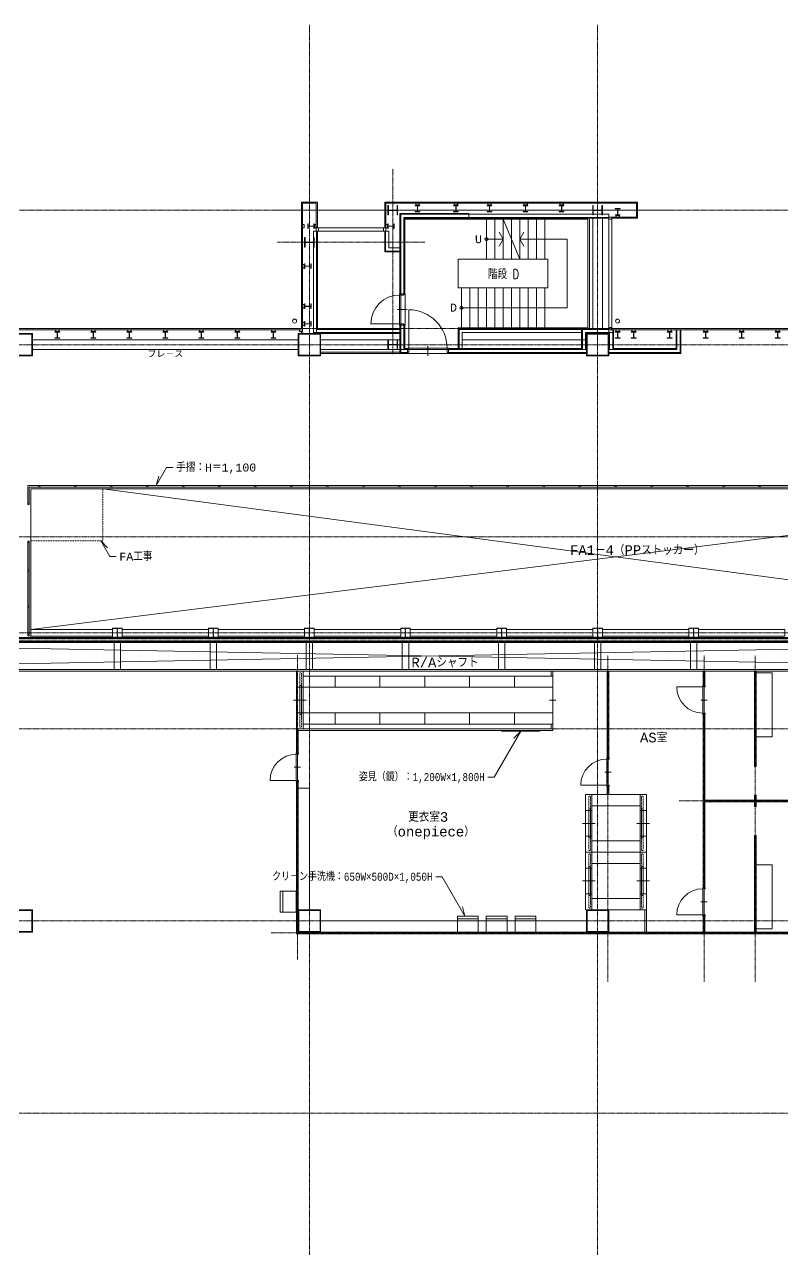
# Model space of a CAD drawing. Extents: x 73996 to 686888, y -9729 to 263202.
# Drawn here: x 454026 to 477701, y 224942 to 263202 of the extents above; entities that cross this region are included whole.
import ezdxf
from ezdxf.enums import TextEntityAlignment as Align

# ---------------------------------------------------------------- set-up
doc = ezdxf.new("R2010")
doc.units = 0
doc.header["$LTSCALE"] = 20
for name, pattern in [('Data Center Layout_L20$0$CENTER', [2, 1.25, -0.25, 0.25, -0.25]), ('Data Center Layout_L20$0$DOTK1', [0.1, 0.05, -0.05]), ('Data Center Layout_L20$0$DOTK2', [0.166, 0.083, -0.083])]:
    doc.linetypes.add(name, pattern=pattern)
for name, color, linetype, lineweight in [('Data Center Layout_L20$0$ARC', 252, 'Continuous', 0), ('Data Center Layout_L20$0$H-SIN', 252, 'Data Center Layout_L20$0$CENTER', 9), ('Data Center Layout_L20$0$K-SIN', 252, 'Data Center Layout_L20$0$CENTER', 9), ('Data Center Layout_L20$0$SUGATA3', 252, 'Continuous', 0)]:
    doc.layers.add(name, color=color, linetype=linetype, lineweight=lineweight)
doc.styles.add('Data Center Layout_L20$0$ATS', font='monotxt', dxfattribs={"bigfont": 'BIGFONT'})
doc.styles.add('Data Center Layout_L20$0$ROMS', font='ROMANS.shx', dxfattribs={"bigfont": 'bigfont.shx'})

# ---------------------------------------------------------------- blocks, each defined once
blk = doc.blocks.new('Data Center Layout_L20$0$A$C80dc7663')
at = {"layer": 'Data Center Layout_L20$0$ARC'}
for p, q in [((504690.24, 224495.59), (504690.24, 220545.59)), ((505190.24, 224495.59), (504690.24, 224495.59)), ((505155.24, 224460.59), (504725.24, 224460.59)), ((504725.24, 224460.59), (504725.24, 220510.59)), ((505155.24, 224460.59), (505155.24, 223715.59)), ((505190.24, 224495.59), (505190.24, 223715.59)), ((507290.24, 223715.59), (507290.24, 224495.59)), ((515190.24, 224495.59), (507290.24, 224495.59)), ((507325.24, 223715.59), (507325.24, 224460.59)), ((515155.24, 224460.59), (507325.24, 224460.59)), ((515155.24, 224030.59), (515155.24, 224460.59)), ((515190.24, 223995.59), (515190.24, 224495.59)), ((509915.24, 224145.59), (507765.24, 224145.59)), ((507765.24, 224145.59), (507765.24, 221635.59)), ((509915.24, 224120.59), (507790.24, 224120.59)), ((507790.24, 224120.59), (507790.24, 221635.59)), ((507890.24, 224020.59), (507890.24, 221635.59)), ((514290.24, 224020.59), (507890.24, 224020.59)), ((507915.24, 223995.59), (507915.24, 221635.59)), ((514290.24, 223995.59), (507915.24, 223995.59)), ((509915.24, 224145.59), (509915.24, 223995.59)), ((513690.24, 223965.59), (513690.24, 220575.59)), ((514290.24, 220580.59), (514290.24, 223960.59)), ((514390.24, 223995.59), (514390.24, 224030.59)), ((514390.24, 220580.59), (514390.24, 223960.59)), ((514410.24, 223995.59), (514410.24, 224030.59)), ((515155.24, 224030.59), (514410.24, 224030.59)), ((515190.24, 223995.59), (514410.24, 223995.59)), ((505190.24, 223715.59), (505155.24, 223715.59)), ((505190.24, 223695.59), (505155.24, 223695.59)), ((505165.24, 223595.59), (505165.24, 220420.59)), ((505190.24, 223595.59), (505190.24, 220545.59)), ((507255.24, 223695.59), (505225.24, 223695.59)), ((507255.24, 223595.59), (505225.24, 223595.59)), ((507290.24, 223715.59), (507325.24, 223715.59)), ((507290.24, 223695.59), (507325.24, 223695.59)), ((507290.24, 223595.59), (507290.24, 222945.59)), ((507315.24, 223595.59), (507315.24, 222970.59)), ((507290.24, 222945.59), (507765.24, 222945.59)), ((507315.24, 222970.59), (507765.24, 222970.59)), ((507925.24, 221610.59), (507925.24, 220680.59)), ((460390.24, 220545.59), (504690.24, 220545.59)), ((460390.24, 220510.59), (504725.24, 220510.59)), ((507765.24, 220395.59), (505040.24, 220395.59)), ((507765.24, 220420.59), (505115.24, 220420.59)), ((507765.24, 220520.59), (505165.24, 220520.59)), ((507765.24, 220545.59), (505190.24, 220545.59)), ((507765.24, 219774.59), (507765.24, 220655.59)), ((507790.24, 219799.59), (507790.24, 220655.59)), ((507890.24, 219899.59), (507890.24, 220655.59)), ((507915.24, 219924.59), (507915.24, 220655.59)), ((509590.24, 219924.59), (509590.24, 220545.59)), ((514290.24, 220545.59), (509590.24, 220545.59)), ((509615.24, 219924.59), (509615.24, 220520.59)), ((513440.24, 220520.59), (509615.24, 220520.59)), ((513440.24, 219924.59), (513440.24, 220545.59)), ((514290.24, 220520.59), (513465.24, 220520.59)), ((513465.24, 219899.59), (513465.24, 220520.59)), ((513565.24, 219899.59), (513565.24, 220420.59)), ((513565.24, 220420.59), (514315.24, 220420.59)), ((514290.24, 220395.59), (513590.24, 220395.59)), ((513590.24, 219799.59), (513590.24, 220395.59)), ((514290.24, 219774.59), (514290.24, 220395.59)), ((514315.24, 219899.59), (514315.24, 220420.59)), ((514390.24, 220545.59), (514390.24, 220510.59)), ((514410.24, 220545.59), (541940.24, 220545.59)), ((514410.24, 220545.59), (514410.24, 220510.59)), ((514410.24, 220510.59), (541940.24, 220510.59)), ((514415.24, 219899.59), (514415.24, 220510.59)), ((514440.24, 219924.59), (514440.24, 220510.59)), ((516390.24, 219924.59), (516390.24, 220510.59)), ((516415.24, 219899.59), (516415.24, 220510.59)), ((516515.24, 219799.59), (516515.24, 220510.59)), ((516540.24, 219774.59), (516540.24, 220510.59)), ((505290.24, 220195.59), (507765.24, 220195.59)), ((513590.24, 220195.59), (509715.24, 220195.59)), ((505290.24, 219895.59), (507765.24, 219895.59)), ((507765.24, 219816.59), (505290.24, 219816.59)), ((507765.24, 219774.59), (505290.24, 219774.59)), ((507765.24, 219774.59), (507990.24, 219774.59)), ((507790.24, 219799.59), (508000.24, 219799.59)), ((507890.24, 219899.59), (508000.24, 219899.59)), ((507915.24, 219924.59), (508000.24, 219924.59)), ((509255.24, 219764.59), (508025.24, 219764.59)), ((509280.24, 219924.59), (513440.24, 219924.59)), ((509280.24, 219899.59), (513590.24, 219899.59)), ((509280.24, 219799.59), (513590.24, 219799.59)), ((509290.24, 219774.59), (513590.24, 219774.59)), ((516415.24, 219899.59), (514290.24, 219899.59)), ((516515.24, 219799.59), (514290.24, 219799.59)), ((516540.24, 219774.59), (514290.24, 219774.59)), ((516390.24, 219924.59), (514440.24, 219924.59)), ((496240.24, 211145.59), (531640.24, 215545.59)), ((531640.24, 211145.59), (498490.24, 215545.59)), ((496140.24, 210970.59), (496140.24, 213890.59)), ((496190.24, 210970.59), (496190.24, 213890.59)), ((486415.24, 210870.59), (531415.24, 210870.59)), ((486440.24, 210895.59), (531440.24, 210895.59)), ((486290.24, 210745.59), (531290.24, 210745.59)), ((486315.24, 210770.59), (531315.24, 210770.59)), ((486340.24, 210745.59), (531290.24, 209895.59)), ((486340.24, 209895.59), (531290.24, 210745.59)), ((531290.24, 209845.59), (486290.24, 209845.59)), ((531290.24, 209895.59), (486340.24, 209895.59)), ((512490.24, 209845.59), (512490.24, 209695.59)), ((512540.24, 209845.59), (512540.24, 209695.59)), ((514240.24, 207145.59), (514240.24, 209845.59)), ((514290.24, 207145.59), (514290.24, 209845.59)), ((517240.24, 209395.59), (517240.24, 209845.59)), ((517290.24, 209395.59), (517290.24, 209845.59)), ((518840.24, 206870.59), (518840.24, 209845.59)), ((518890.24, 206870.59), (518890.24, 209845.59)), ((516412.24, 209354.59), (517230.24, 209354.59)), ((517165.24, 208945.59), (517365.24, 208945.59)), ((512490.24, 208045.59), (512490.24, 208195.59)), ((512540.24, 207995.59), (512540.24, 208195.59)), ((517240.24, 203095.59), (517240.24, 208495.59)), ((517290.24, 203095.59), (517290.24, 208495.59)), ((504540.24, 208045.59), (504540.24, 207295.59)), ((504590.24, 208045.59), (512490.24, 208045.59)), ((504590.24, 208045.59), (504590.24, 207295.59)), ((504590.24, 207995.59), (512540.24, 207995.59)), ((504465.24, 206845.59), (504665.24, 206845.59)), ((514165.24, 206695.59), (514365.24, 206695.59)), ((518840.24, 206870.59), (518890.24, 206870.59)), ((503712.24, 206436.59), (504530.24, 206436.59)), ((504540.24, 201645.59), (504540.24, 206395.59)), ((504590.24, 201695.59), (504590.24, 206395.59)), ((513412.24, 206286.59), (514230.24, 206286.59)), ((514240.24, 205995.59), (514240.24, 206245.59)), ((514290.24, 205995.59), (514290.24, 206245.59)), ((504590.24, 206195.59), (504940.24, 206195.59)), ((504940.24, 202395.59), (504940.24, 206195.59)), ((518840.24, 205970.59), (518890.24, 205970.59)), ((518840.24, 205820.59), (518840.24, 205970.59)), ((518890.24, 205820.59), (518890.24, 205970.59)), ((517290.24, 205820.59), (529290.24, 205820.59)), ((517290.24, 205770.59), (529290.24, 205770.59)), ((518840.24, 205620.59), (518840.24, 205770.59)), ((518840.24, 205620.59), (518890.24, 205620.59)), ((518890.24, 205620.59), (518890.24, 205770.59)), ((518840.24, 204720.59), (518890.24, 204720.59)), ((518840.24, 201695.59), (518840.24, 204720.59)), ((518890.24, 201695.59), (518890.24, 204720.59)), ((504106.12, 202975.02), (504106.12, 202325.02)), ((515415.24, 201695.59), (515415.24, 202395.59)), ((515465.24, 201695.59), (515465.24, 202395.59)), ((517165.24, 202645.59), (517365.24, 202645.59)), ((505290.24, 202045.59), (513590.24, 202045.59)), ((510215.24, 202115.59), (509565.24, 202115.59)), ((511115.24, 202115.59), (510465.24, 202115.59)), ((512015.24, 202115.59), (511365.24, 202115.59)), ((516412.24, 202236.59), (517230.24, 202236.59)), ((517240.24, 201695.59), (517240.24, 202195.59)), ((517290.24, 201695.59), (517290.24, 202195.59)), ((504540.24, 201645.59), (531290.24, 201645.59)), ((504590.24, 201695.59), (531290.24, 201695.59))]:
    blk.add_line(p, q, dxfattribs=at)
at = {"layer": 'Data Center Layout_L20$0$ARC', "linetype": 'Continuous'}
for p, q in [((507690.24, 221145.59), (507990.24, 221145.59)), ((508040.24, 221134.59), (508040.24, 219934.59)), ((506855.24, 220695.59), (507755.24, 220695.59)), ((508640.24, 219999.59), (508640.24, 219699.59)), ((504740.24, 208045.59), (504740.24, 209845.59)), ((505740.24, 209345.59), (505740.24, 209695.59)), ((507140.24, 209345.59), (507140.24, 209695.59)), ((508540.24, 209345.59), (508540.24, 209695.59)), ((509940.24, 209345.59), (509940.24, 209695.59)), ((511340.24, 209345.59), (511340.24, 209695.59)), ((504540.24, 209345.59), (504740.24, 209345.59)), ((504740.24, 209345.59), (512540.24, 209345.59)), ((504440.24, 208945.59), (504840.24, 208945.59)), ((512640.24, 208945.59), (512440.24, 208945.59)), ((504540.24, 208545.59), (504740.24, 208545.59)), ((504740.24, 208545.59), (512540.24, 208545.59)), ((505740.24, 208195.59), (505740.24, 208545.59)), ((507140.24, 208195.59), (507140.24, 208545.59)), ((508540.24, 208195.59), (508540.24, 208545.59)), ((509940.24, 208195.59), (509940.24, 208545.59)), ((511340.24, 208195.59), (511340.24, 208545.59)), ((513765.24, 204195.59), (513765.24, 205995.59)), ((515265.24, 204195.59), (515265.24, 205995.59)), ((513565.24, 205495.59), (513765.24, 205495.59)), ((513765.24, 205645.59), (515265.24, 205645.59)), ((515465.24, 205495.59), (515265.24, 205495.59)), ((513465.24, 205095.59), (513865.24, 205095.59)), ((515565.24, 205095.59), (515165.24, 205095.59)), ((513565.24, 204695.59), (513765.24, 204695.59)), ((515465.24, 204695.59), (515265.24, 204695.59)), ((513765.24, 204545.59), (515265.24, 204545.59)), ((513765.24, 202395.59), (513765.24, 204195.59)), ((515265.24, 202395.59), (515265.24, 204195.59)), ((513565.24, 203695.59), (513765.24, 203695.59)), ((513765.24, 203845.59), (515265.24, 203845.59)), ((515465.24, 203695.59), (515265.24, 203695.59)), ((513465.24, 203295.59), (513865.24, 203295.59)), ((515565.24, 203295.59), (515165.24, 203295.59)), ((513565.24, 202895.59), (513765.24, 202895.59)), ((515465.24, 202895.59), (515265.24, 202895.59)), ((513765.24, 202745.59), (515265.24, 202745.59))]:
    blk.add_line(p, q, dxfattribs=at)
at = {"layer": 'Data Center Layout_L20$0$ARC'}
for points in [[(507690.24, 224395.59), (507690.24, 224095.59), (507675.24, 224095.59), (507675.24, 224240.59), (507405.24, 224240.59), (507405.24, 224095.59), (507390.24, 224095.59), (507390.24, 224395.59), (507405.24, 224395.59), (507405.24, 224250.59), (507675.24, 224250.59), (507675.24, 224395.59)], [(508240.24, 224395.59), (508390.24, 224395.59), (508390.24, 224386.59), (508318.24, 224386.59), (508318.24, 224204.59), (508390.24, 224204.59), (508390.24, 224195.59), (508240.24, 224195.59), (508240.24, 224204.59), (508312.24, 224204.59), (508312.24, 224386.59), (508240.24, 224386.59)], [(508259.24, 224445.59), (508259.24, 224395.59), (508309.24, 224395.59), (508309.24, 224401.59), (508265.24, 224401.59), (508265.24, 224445.59)], [(508265.24, 224410.59), (508365.24, 224410.59), (508365.24, 224460.59), (508265.24, 224460.59)], [(508371.24, 224445.59), (508371.24, 224395.59), (508321.24, 224395.59), (508321.24, 224401.59), (508365.24, 224401.59), (508365.24, 224445.59)], [(509440.24, 224395.59), (509590.24, 224395.59), (509590.24, 224386.59), (509518.24, 224386.59), (509518.24, 224204.59), (509590.24, 224204.59), (509590.24, 224195.59), (509440.24, 224195.59), (509440.24, 224204.59), (509512.24, 224204.59), (509512.24, 224386.59), (509440.24, 224386.59)], [(509459.24, 224445.59), (509459.24, 224395.59), (509509.24, 224395.59), (509509.24, 224401.59), (509465.24, 224401.59), (509465.24, 224445.59)], [(509465.24, 224410.59), (509565.24, 224410.59), (509565.24, 224460.59), (509465.24, 224460.59)], [(509571.24, 224445.59), (509571.24, 224395.59), (509521.24, 224395.59), (509521.24, 224401.59), (509565.24, 224401.59), (509565.24, 224445.59)], [(510490.24, 224395.59), (510640.24, 224395.59), (510640.24, 224386.59), (510568.24, 224386.59), (510568.24, 224204.59), (510640.24, 224204.59), (510640.24, 224195.59), (510490.24, 224195.59), (510490.24, 224204.59), (510562.24, 224204.59), (510562.24, 224386.59), (510490.24, 224386.59)], [(510509.24, 224445.59), (510509.24, 224395.59), (510559.24, 224395.59), (510559.24, 224401.59), (510515.24, 224401.59), (510515.24, 224445.59)], [(510515.24, 224410.59), (510615.24, 224410.59), (510615.24, 224460.59), (510515.24, 224460.59)], [(510621.24, 224445.59), (510621.24, 224395.59), (510571.24, 224395.59), (510571.24, 224401.59), (510615.24, 224401.59), (510615.24, 224445.59)], [(511615.24, 224395.59), (511765.24, 224395.59), (511765.24, 224386.59), (511693.24, 224386.59), (511693.24, 224204.59), (511765.24, 224204.59), (511765.24, 224195.59), (511615.24, 224195.59), (511615.24, 224204.59), (511687.24, 224204.59), (511687.24, 224386.59), (511615.24, 224386.59)], [(511634.24, 224445.59), (511634.24, 224395.59), (511684.24, 224395.59), (511684.24, 224401.59), (511640.24, 224401.59), (511640.24, 224445.59)], [(511640.24, 224410.59), (511740.24, 224410.59), (511740.24, 224460.59), (511640.24, 224460.59)], [(511746.24, 224445.59), (511746.24, 224395.59), (511696.24, 224395.59), (511696.24, 224401.59), (511740.24, 224401.59), (511740.24, 224445.59)], [(512740.24, 224395.59), (512890.24, 224395.59), (512890.24, 224386.59), (512818.24, 224386.59), (512818.24, 224204.59), (512890.24, 224204.59), (512890.24, 224195.59), (512740.24, 224195.59), (512740.24, 224204.59), (512812.24, 224204.59), (512812.24, 224386.59), (512740.24, 224386.59)], [(512759.24, 224445.59), (512759.24, 224395.59), (512809.24, 224395.59), (512809.24, 224401.59), (512765.24, 224401.59), (512765.24, 224445.59)], [(512765.24, 224410.59), (512865.24, 224410.59), (512865.24, 224460.59), (512765.24, 224460.59)], [(512871.24, 224445.59), (512871.24, 224395.59), (512821.24, 224395.59), (512821.24, 224401.59), (512865.24, 224401.59), (512865.24, 224445.59)], [(514090.24, 224395.59), (514090.24, 224095.59), (514075.24, 224095.59), (514075.24, 224240.59), (513805.24, 224240.59), (513805.24, 224095.59), (513790.24, 224095.59), (513790.24, 224395.59), (513805.24, 224395.59), (513805.24, 224250.59), (514075.24, 224250.59), (514075.24, 224395.59)], [(514490.24, 224095.59), (514640.24, 224095.59), (514640.24, 224104.59), (514568.24, 224104.59), (514568.24, 224286.59), (514640.24, 224286.59), (514640.24, 224295.59), (514490.24, 224295.59), (514490.24, 224286.59), (514562.24, 224286.59), (514562.24, 224104.59), (514490.24, 224104.59)], [(513790.24, 220545.59), (514090.24, 220545.59), (514090.24, 223995.59), (513790.24, 223995.59)], [(514290.24, 223960.59), (514390.24, 223960.59), (514390.24, 224030.59), (514290.24, 224030.59)], [(514509.24, 224045.59), (514509.24, 224095.59), (514559.24, 224095.59), (514559.24, 224089.59), (514515.24, 224089.59), (514515.24, 224045.59)], [(514515.24, 224080.59), (514615.24, 224080.59), (514615.24, 224030.59), (514515.24, 224030.59)], [(514621.24, 224045.59), (514621.24, 224095.59), (514571.24, 224095.59), (514571.24, 224089.59), (514615.24, 224089.59), (514615.24, 224045.59)], [(504775.24, 223695.59), (504775.24, 223795.59), (504725.24, 223795.59), (504725.24, 223695.59)], [(505090.24, 223670.59), (505090.24, 223820.59), (505081.24, 223820.59), (505081.24, 223748.59), (504899.24, 223748.59), (504899.24, 223820.59), (504890.24, 223820.59), (504890.24, 223670.59), (504899.24, 223670.59), (504899.24, 223742.59), (505081.24, 223742.59), (505081.24, 223670.59)], [(505140.24, 223801.59), (505090.24, 223801.59), (505090.24, 223751.59), (505096.24, 223751.59), (505096.24, 223795.59), (505140.24, 223795.59)], [(505140.24, 223689.59), (505090.24, 223689.59), (505090.24, 223739.59), (505096.24, 223739.59), (505096.24, 223695.59), (505140.24, 223695.59)], [(505105.24, 223695.59), (505105.24, 223795.59), (505155.24, 223795.59), (505155.24, 223695.59)], [(505225.24, 223595.59), (505225.24, 223695.59), (505155.24, 223695.59), (505155.24, 223595.59)], [(507255.24, 223595.59), (507255.24, 223695.59), (507325.24, 223695.59), (507325.24, 223595.59)], [(507375.24, 223695.59), (507375.24, 223795.59), (507325.24, 223795.59), (507325.24, 223695.59)], [(507340.24, 223801.59), (507390.24, 223801.59), (507390.24, 223751.59), (507384.24, 223751.59), (507384.24, 223795.59), (507340.24, 223795.59)], [(507340.24, 223689.59), (507390.24, 223689.59), (507390.24, 223739.59), (507384.24, 223739.59), (507384.24, 223695.59), (507340.24, 223695.59)], [(507390.24, 223670.59), (507390.24, 223820.59), (507399.24, 223820.59), (507399.24, 223748.59), (507581.24, 223748.59), (507581.24, 223820.59), (507590.24, 223820.59), (507590.24, 223670.59), (507581.24, 223670.59), (507581.24, 223742.59), (507399.24, 223742.59), (507399.24, 223670.59)], [(505090.24, 223395.59), (505090.24, 223095.59), (505075.24, 223095.59), (505075.24, 223240.59), (504805.24, 223240.59), (504805.24, 223095.59), (504790.24, 223095.59), (504790.24, 223395.59), (504805.24, 223395.59), (504805.24, 223250.59), (505075.24, 223250.59), (505075.24, 223395.59)], [(504775.24, 222445.59), (504775.24, 222545.59), (504725.24, 222545.59), (504725.24, 222445.59)], [(504740.24, 222551.59), (504790.24, 222551.59), (504790.24, 222501.59), (504784.24, 222501.59), (504784.24, 222545.59), (504740.24, 222545.59)], [(504740.24, 222439.59), (504790.24, 222439.59), (504790.24, 222489.59), (504784.24, 222489.59), (504784.24, 222445.59), (504740.24, 222445.59)], [(504790.24, 222420.59), (504790.24, 222570.59), (504799.24, 222570.59), (504799.24, 222498.59), (504981.24, 222498.59), (504981.24, 222570.59), (504990.24, 222570.59), (504990.24, 222420.59), (504981.24, 222420.59), (504981.24, 222492.59), (504799.24, 222492.59), (504799.24, 222420.59)], [(507755.24, 220685.59), (507755.24, 221605.59), (507795.24, 221605.59), (507795.24, 220685.59)], [(504775.24, 221195.59), (504775.24, 221295.59), (504725.24, 221295.59), (504725.24, 221195.59)], [(504740.24, 221301.59), (504790.24, 221301.59), (504790.24, 221251.59), (504784.24, 221251.59), (504784.24, 221295.59), (504740.24, 221295.59)], [(504740.24, 221189.59), (504790.24, 221189.59), (504790.24, 221239.59), (504784.24, 221239.59), (504784.24, 221195.59), (504740.24, 221195.59)], [(504790.24, 221170.59), (504790.24, 221320.59), (504799.24, 221320.59), (504799.24, 221248.59), (504981.24, 221248.59), (504981.24, 221320.59), (504990.24, 221320.59), (504990.24, 221170.59), (504981.24, 221170.59), (504981.24, 221242.59), (504799.24, 221242.59), (504799.24, 221170.59)], [(504790.24, 220620.59), (504790.24, 220770.59), (504799.24, 220770.59), (504799.24, 220698.59), (504981.24, 220698.59), (504981.24, 220770.59), (504990.24, 220770.59), (504990.24, 220620.59), (504981.24, 220620.59), (504981.24, 220692.59), (504799.24, 220692.59), (504799.24, 220620.59)], [(495590.24, 219695.59), (495590.24, 220395.59), (496290.24, 220395.59), (496290.24, 219695.59)], [(496990.24, 220445.59), (497140.24, 220445.59), (497140.24, 220436.59), (497068.24, 220436.59), (497068.24, 220254.59), (497140.24, 220254.59), (497140.24, 220245.59), (496990.24, 220245.59), (496990.24, 220254.59), (497062.24, 220254.59), (497062.24, 220436.59), (496990.24, 220436.59)], [(497009.24, 220495.59), (497009.24, 220445.59), (497059.24, 220445.59), (497059.24, 220451.59), (497015.24, 220451.59), (497015.24, 220495.59)], [(497015.24, 220460.59), (497115.24, 220460.59), (497115.24, 220510.59), (497015.24, 220510.59)], [(497121.24, 220495.59), (497121.24, 220445.59), (497071.24, 220445.59), (497071.24, 220451.59), (497115.24, 220451.59), (497115.24, 220495.59)], [(498115.24, 220445.59), (498265.24, 220445.59), (498265.24, 220436.59), (498193.24, 220436.59), (498193.24, 220254.59), (498265.24, 220254.59), (498265.24, 220245.59), (498115.24, 220245.59), (498115.24, 220254.59), (498187.24, 220254.59), (498187.24, 220436.59), (498115.24, 220436.59)], [(498134.24, 220495.59), (498134.24, 220445.59), (498184.24, 220445.59), (498184.24, 220451.59), (498140.24, 220451.59), (498140.24, 220495.59)], [(498140.24, 220460.59), (498240.24, 220460.59), (498240.24, 220510.59), (498140.24, 220510.59)], [(498246.24, 220495.59), (498246.24, 220445.59), (498196.24, 220445.59), (498196.24, 220451.59), (498240.24, 220451.59), (498240.24, 220495.59)], [(499240.24, 220445.59), (499390.24, 220445.59), (499390.24, 220436.59), (499318.24, 220436.59), (499318.24, 220254.59), (499390.24, 220254.59), (499390.24, 220245.59), (499240.24, 220245.59), (499240.24, 220254.59), (499312.24, 220254.59), (499312.24, 220436.59), (499240.24, 220436.59)], [(499259.24, 220495.59), (499259.24, 220445.59), (499309.24, 220445.59), (499309.24, 220451.59), (499265.24, 220451.59), (499265.24, 220495.59)], [(499265.24, 220460.59), (499365.24, 220460.59), (499365.24, 220510.59), (499265.24, 220510.59)], [(499371.24, 220495.59), (499371.24, 220445.59), (499321.24, 220445.59), (499321.24, 220451.59), (499365.24, 220451.59), (499365.24, 220495.59)], [(500365.24, 220445.59), (500515.24, 220445.59), (500515.24, 220436.59), (500443.24, 220436.59), (500443.24, 220254.59), (500515.24, 220254.59), (500515.24, 220245.59), (500365.24, 220245.59), (500365.24, 220254.59), (500437.24, 220254.59), (500437.24, 220436.59), (500365.24, 220436.59)], [(500384.24, 220495.59), (500384.24, 220445.59), (500434.24, 220445.59), (500434.24, 220451.59), (500390.24, 220451.59), (500390.24, 220495.59)], [(500390.24, 220460.59), (500490.24, 220460.59), (500490.24, 220510.59), (500390.24, 220510.59)], [(500496.24, 220495.59), (500496.24, 220445.59), (500446.24, 220445.59), (500446.24, 220451.59), (500490.24, 220451.59), (500490.24, 220495.59)], [(501490.24, 220445.59), (501640.24, 220445.59), (501640.24, 220436.59), (501568.24, 220436.59), (501568.24, 220254.59), (501640.24, 220254.59), (501640.24, 220245.59), (501490.24, 220245.59), (501490.24, 220254.59), (501562.24, 220254.59), (501562.24, 220436.59), (501490.24, 220436.59)], [(501509.24, 220495.59), (501509.24, 220445.59), (501559.24, 220445.59), (501559.24, 220451.59), (501515.24, 220451.59), (501515.24, 220495.59)], [(501515.24, 220460.59), (501615.24, 220460.59), (501615.24, 220510.59), (501515.24, 220510.59)], [(501621.24, 220495.59), (501621.24, 220445.59), (501571.24, 220445.59), (501571.24, 220451.59), (501615.24, 220451.59), (501615.24, 220495.59)], [(502615.24, 220445.59), (502765.24, 220445.59), (502765.24, 220436.59), (502693.24, 220436.59), (502693.24, 220254.59), (502765.24, 220254.59), (502765.24, 220245.59), (502615.24, 220245.59), (502615.24, 220254.59), (502687.24, 220254.59), (502687.24, 220436.59), (502615.24, 220436.59)], [(502634.24, 220495.59), (502634.24, 220445.59), (502684.24, 220445.59), (502684.24, 220451.59), (502640.24, 220451.59), (502640.24, 220495.59)], [(502640.24, 220460.59), (502740.24, 220460.59), (502740.24, 220510.59), (502640.24, 220510.59)], [(502746.24, 220495.59), (502746.24, 220445.59), (502696.24, 220445.59), (502696.24, 220451.59), (502740.24, 220451.59), (502740.24, 220495.59)], [(503740.24, 220445.59), (503890.24, 220445.59), (503890.24, 220436.59), (503818.24, 220436.59), (503818.24, 220254.59), (503890.24, 220254.59), (503890.24, 220245.59), (503740.24, 220245.59), (503740.24, 220254.59), (503812.24, 220254.59), (503812.24, 220436.59), (503740.24, 220436.59)], [(503759.24, 220495.59), (503759.24, 220445.59), (503809.24, 220445.59), (503809.24, 220451.59), (503765.24, 220451.59), (503765.24, 220495.59)], [(503765.24, 220460.59), (503865.24, 220460.59), (503865.24, 220510.59), (503765.24, 220510.59)], [(503871.24, 220495.59), (503871.24, 220445.59), (503821.24, 220445.59), (503821.24, 220451.59), (503865.24, 220451.59), (503865.24, 220495.59)], [(504590.24, 219695.59), (504590.24, 220395.59), (505290.24, 220395.59), (505290.24, 219695.59)], [(504625.24, 220460.59), (504725.24, 220460.59), (504725.24, 220510.59), (504625.24, 220510.59)], [(504650.24, 220460.59), (504700.24, 220460.59), (504700.24, 220410.59), (504694.24, 220410.59), (504694.24, 220454.59), (504650.24, 220454.59)], [(504690.24, 220545.59), (504690.24, 220565.59), (504725.24, 220565.59), (504725.24, 220545.59)], [(504700.24, 220445.59), (504700.24, 220395.59), (504750.24, 220395.59), (504750.24, 220401.59), (504706.24, 220401.59), (504706.24, 220445.59)], [(504775.24, 220645.59), (504775.24, 220745.59), (504725.24, 220745.59), (504725.24, 220645.59)], [(504740.24, 220751.59), (504790.24, 220751.59), (504790.24, 220701.59), (504784.24, 220701.59), (504784.24, 220745.59), (504740.24, 220745.59)], [(504740.24, 220639.59), (504790.24, 220639.59), (504790.24, 220689.59), (504784.24, 220689.59), (504784.24, 220645.59), (504740.24, 220645.59)], [(513590.24, 219695.59), (513590.24, 220395.59), (514290.24, 220395.59), (514290.24, 219695.59)], [(514290.24, 220580.59), (514390.24, 220580.59), (514390.24, 220510.59), (514290.24, 220510.59)], [(514490.24, 220445.59), (514640.24, 220445.59), (514640.24, 220436.59), (514568.24, 220436.59), (514568.24, 220254.59), (514640.24, 220254.59), (514640.24, 220245.59), (514490.24, 220245.59), (514490.24, 220254.59), (514562.24, 220254.59), (514562.24, 220436.59), (514490.24, 220436.59)], [(514509.24, 220495.59), (514509.24, 220445.59), (514559.24, 220445.59), (514559.24, 220451.59), (514515.24, 220451.59), (514515.24, 220495.59)], [(514515.24, 220460.59), (514615.24, 220460.59), (514615.24, 220510.59), (514515.24, 220510.59)], [(514621.24, 220495.59), (514621.24, 220445.59), (514571.24, 220445.59), (514571.24, 220451.59), (514615.24, 220451.59), (514615.24, 220495.59)], [(514990.24, 220445.59), (515140.24, 220445.59), (515140.24, 220436.59), (515068.24, 220436.59), (515068.24, 220254.59), (515140.24, 220254.59), (515140.24, 220245.59), (514990.24, 220245.59), (514990.24, 220254.59), (515062.24, 220254.59), (515062.24, 220436.59), (514990.24, 220436.59)], [(515009.24, 220495.59), (515009.24, 220445.59), (515059.24, 220445.59), (515059.24, 220451.59), (515015.24, 220451.59), (515015.24, 220495.59)], [(515015.24, 220460.59), (515115.24, 220460.59), (515115.24, 220510.59), (515015.24, 220510.59)], [(515121.24, 220495.59), (515121.24, 220445.59), (515071.24, 220445.59), (515071.24, 220451.59), (515115.24, 220451.59), (515115.24, 220495.59)], [(516115.24, 220445.59), (516265.24, 220445.59), (516265.24, 220436.59), (516193.24, 220436.59), (516193.24, 220254.59), (516265.24, 220254.59), (516265.24, 220245.59), (516115.24, 220245.59), (516115.24, 220254.59), (516187.24, 220254.59), (516187.24, 220436.59), (516115.24, 220436.59)], [(516134.24, 220495.59), (516134.24, 220445.59), (516184.24, 220445.59), (516184.24, 220451.59), (516140.24, 220451.59), (516140.24, 220495.59)], [(516140.24, 220460.59), (516240.24, 220460.59), (516240.24, 220510.59), (516140.24, 220510.59)], [(516246.24, 220495.59), (516246.24, 220445.59), (516196.24, 220445.59), (516196.24, 220451.59), (516240.24, 220451.59), (516240.24, 220495.59)], [(517240.24, 220445.59), (517390.24, 220445.59), (517390.24, 220436.59), (517318.24, 220436.59), (517318.24, 220254.59), (517390.24, 220254.59), (517390.24, 220245.59), (517240.24, 220245.59), (517240.24, 220254.59), (517312.24, 220254.59), (517312.24, 220436.59), (517240.24, 220436.59)], [(517259.24, 220495.59), (517259.24, 220445.59), (517309.24, 220445.59), (517309.24, 220451.59), (517265.24, 220451.59), (517265.24, 220495.59)], [(517265.24, 220460.59), (517365.24, 220460.59), (517365.24, 220510.59), (517265.24, 220510.59)], [(517371.24, 220495.59), (517371.24, 220445.59), (517321.24, 220445.59), (517321.24, 220451.59), (517365.24, 220451.59), (517365.24, 220495.59)], [(518365.24, 220445.59), (518515.24, 220445.59), (518515.24, 220436.59), (518443.24, 220436.59), (518443.24, 220254.59), (518515.24, 220254.59), (518515.24, 220245.59), (518365.24, 220245.59), (518365.24, 220254.59), (518437.24, 220254.59), (518437.24, 220436.59), (518365.24, 220436.59)], [(518384.24, 220495.59), (518384.24, 220445.59), (518434.24, 220445.59), (518434.24, 220451.59), (518390.24, 220451.59), (518390.24, 220495.59)], [(518390.24, 220460.59), (518490.24, 220460.59), (518490.24, 220510.59), (518390.24, 220510.59)], [(518496.24, 220495.59), (518496.24, 220445.59), (518446.24, 220445.59), (518446.24, 220451.59), (518490.24, 220451.59), (518490.24, 220495.59)], [(519490.24, 220445.59), (519640.24, 220445.59), (519640.24, 220436.59), (519568.24, 220436.59), (519568.24, 220254.59), (519640.24, 220254.59), (519640.24, 220245.59), (519490.24, 220245.59), (519490.24, 220254.59), (519562.24, 220254.59), (519562.24, 220436.59), (519490.24, 220436.59)], [(519509.24, 220495.59), (519509.24, 220445.59), (519559.24, 220445.59), (519559.24, 220451.59), (519515.24, 220451.59), (519515.24, 220495.59)], [(519515.24, 220460.59), (519615.24, 220460.59), (519615.24, 220510.59), (519515.24, 220510.59)], [(519621.24, 220495.59), (519621.24, 220445.59), (519571.24, 220445.59), (519571.24, 220451.59), (519615.24, 220451.59), (519615.24, 220495.59)], [(495610.24, 219715.59), (495610.24, 220375.59), (496270.24, 220375.59), (496270.24, 219715.59)], [(496290.24, 219895.59), (504590.24, 219895.59), (504590.24, 220195.59), (496290.24, 220195.59)], [(504610.24, 219715.59), (504610.24, 220375.59), (505270.24, 220375.59), (505270.24, 219715.59)], [(507690.24, 220195.59), (507690.24, 219895.59), (507675.24, 219895.59), (507675.24, 220040.59), (507405.24, 220040.59), (507405.24, 219895.59), (507390.24, 219895.59), (507390.24, 220195.59), (507405.24, 220195.59), (507405.24, 220050.59), (507675.24, 220050.59), (507675.24, 220195.59)], [(513610.24, 219715.59), (513610.24, 220375.59), (514270.24, 220375.59), (514270.24, 219715.59)], [(508030.24, 219934.59), (509250.24, 219934.59), (509250.24, 219894.59), (508030.24, 219894.59)], [(496240.24, 210945.59), (498790.24, 210945.59), (498790.24, 211145.59), (496240.24, 211145.59)], [(499090.24, 210945.59), (501790.24, 210945.59), (501790.24, 211145.59), (499090.24, 211145.59)], [(502090.24, 210945.59), (504790.24, 210945.59), (504790.24, 211145.59), (502090.24, 211145.59)], [(505090.24, 210945.59), (507790.24, 210945.59), (507790.24, 211145.59), (505090.24, 211145.59)], [(508090.24, 210945.59), (510790.24, 210945.59), (510790.24, 211145.59), (508090.24, 211145.59)], [(511090.24, 210945.59), (513790.24, 210945.59), (513790.24, 211145.59), (511090.24, 211145.59)], [(514090.24, 210945.59), (516790.24, 210945.59), (516790.24, 211145.59), (514090.24, 211145.59)], [(517090.24, 210945.59), (519790.24, 210945.59), (519790.24, 211145.59), (517090.24, 211145.59)], [(498840.24, 209895.59), (499040.24, 209895.59), (499040.24, 210745.59), (498840.24, 210745.59)], [(501840.24, 209895.59), (502040.24, 209895.59), (502040.24, 210745.59), (501840.24, 210745.59)], [(504840.24, 209895.59), (505040.24, 209895.59), (505040.24, 210745.59), (504840.24, 210745.59)], [(507840.24, 209895.59), (508040.24, 209895.59), (508040.24, 210745.59), (507840.24, 210745.59)], [(510840.24, 209895.59), (511040.24, 209895.59), (511040.24, 210745.59), (510840.24, 210745.59)], [(513840.24, 209895.59), (514040.24, 209895.59), (514040.24, 210745.59), (513840.24, 210745.59)], [(516840.24, 209895.59), (517040.24, 209895.59), (517040.24, 210745.59), (516840.24, 210745.59)], [(504540.24, 209845.59), (504540.24, 208045.59), (504740.24, 208045.59), (504740.24, 208195.59), (512540.24, 208195.59), (512540.24, 209695.59), (504740.24, 209695.59), (504740.24, 209845.59)], [(518890.24, 209795.59), (519390.24, 209795.59), (519390.24, 207795.59), (518890.24, 207795.59), (518890.24, 209795.59)], [(517275.24, 209354.59), (517300.24, 209354.59), (517300.24, 209395.59), (517230.24, 209395.59), (517230.24, 209370.59), (517275.24, 209370.59)], [(517230.24, 208525.59), (517230.24, 209365.59), (517270.24, 209365.59), (517270.24, 208525.59)], [(517275.24, 208536.59), (517300.24, 208536.59), (517300.24, 208495.59), (517230.24, 208495.59), (517230.24, 208520.59), (517275.24, 208520.59)], [(510940.24, 207995.59), (512140.24, 207995.59), (512140.24, 207970.59), (510940.24, 207970.59)], [(504575.24, 207254.59), (504600.24, 207254.59), (504600.24, 207295.59), (504530.24, 207295.59), (504530.24, 207270.59), (504575.24, 207270.59)], [(504530.24, 206425.59), (504530.24, 207265.59), (504570.24, 207265.59), (504570.24, 206425.59)], [(514275.24, 207104.59), (514300.24, 207104.59), (514300.24, 207145.59), (514230.24, 207145.59), (514230.24, 207120.59), (514275.24, 207120.59)], [(514230.24, 206275.59), (514230.24, 207115.59), (514270.24, 207115.59), (514270.24, 206275.59)], [(504575.24, 206436.59), (504600.24, 206436.59), (504600.24, 206395.59), (504530.24, 206395.59), (504530.24, 206420.59), (504575.24, 206420.59)], [(514275.24, 206286.59), (514300.24, 206286.59), (514300.24, 206245.59), (514230.24, 206245.59), (514230.24, 206270.59), (514275.24, 206270.59)], [(513565.24, 205995.59), (513565.24, 204195.59), (515465.24, 204195.59), (515465.24, 205995.59)], [(513565.24, 204195.59), (513565.24, 202395.59), (515465.24, 202395.59), (515465.24, 204195.59)], [(518890.24, 203795.59), (519390.24, 203795.59), (519390.24, 201795.59), (518890.24, 201795.59), (518890.24, 203795.59)], [(504026.12, 202975.02), (504026.12, 202325.02), (504526.12, 202325.02), (504526.12, 202975.02)], [(517275.24, 203054.59), (517300.24, 203054.59), (517300.24, 203095.59), (517230.24, 203095.59), (517230.24, 203070.59), (517275.24, 203070.59)], [(517230.24, 203065.59), (517230.24, 202225.59), (517270.24, 202225.59), (517270.24, 203065.59)], [(495590.24, 201695.59), (495590.24, 202395.59), (496290.24, 202395.59), (496290.24, 201695.59)], [(504590.24, 201695.59), (504590.24, 202395.59), (505290.24, 202395.59), (505290.24, 201695.59)], [(504590.24, 201695.59), (504590.24, 202395.59), (505290.24, 202395.59), (505290.24, 201695.59)], [(513590.24, 201695.59), (513590.24, 202395.59), (514290.24, 202395.59), (514290.24, 201695.59)], [(513590.24, 201695.59), (513590.24, 202395.59), (514290.24, 202395.59), (514290.24, 201695.59)], [(495610.24, 201715.59), (495610.24, 202375.59), (496270.24, 202375.59), (496270.24, 201715.59)], [(504610.24, 201715.59), (504610.24, 202375.59), (505270.24, 202375.59), (505270.24, 201715.59)], [(504610.24, 201715.59), (504610.24, 202375.59), (505270.24, 202375.59), (505270.24, 201715.59)], [(510215.24, 202195.59), (509565.24, 202195.59), (509565.24, 201695.59), (510215.24, 201695.59)], [(511115.24, 202195.59), (510465.24, 202195.59), (510465.24, 201695.59), (511115.24, 201695.59)], [(512015.24, 202195.59), (511365.24, 202195.59), (511365.24, 201695.59), (512015.24, 201695.59)], [(513610.24, 201715.59), (513610.24, 202375.59), (514270.24, 202375.59), (514270.24, 201715.59)], [(513610.24, 201715.59), (513610.24, 202375.59), (514270.24, 202375.59), (514270.24, 201715.59)], [(517275.24, 202236.59), (517300.24, 202236.59), (517300.24, 202195.59), (517230.24, 202195.59), (517230.24, 202220.59), (517275.24, 202220.59)]]:
    blk.add_lwpolyline(points, close=True, dxfattribs=at)
for points in [[(509875.24, 224110.59), (509875.24, 224120.59), (509915.24, 224120.59), (509915.24, 224020.59), (509875.24, 224020.59), (509875.24, 224030.59)], [(514250.24, 224110.59), (514250.24, 224120.59), (514290.24, 224120.59), (514290.24, 224020.59), (514250.24, 224020.59), (514250.24, 224030.59)], [(514410.24, 224010.59), (514390.24, 224030.59), (514410.24, 224030.59), (514410.24, 224010.59), (514390.24, 224010.59), (514390.24, 224030.59)], [(505075.24, 223555.59), (505065.24, 223555.59), (505065.24, 223595.59), (505165.24, 223595.59), (505165.24, 223555.59), (505155.24, 223555.59)], [(505175.24, 223715.59), (505155.24, 223695.59), (505155.24, 223715.59), (505175.24, 223715.59), (505175.24, 223695.59), (505155.24, 223695.59)], [(507305.24, 223715.59), (507325.24, 223695.59), (507325.24, 223715.59), (507305.24, 223715.59), (507305.24, 223695.59), (507325.24, 223695.59)], [(507405.24, 223555.59), (507415.24, 223555.59), (507415.24, 223595.59), (507315.24, 223595.59), (507315.24, 223555.59), (507325.24, 223555.59)], [(507780.24, 221635.59), (507755.24, 221635.59), (507755.24, 221610.59), (507800.24, 221610.59), (507800.24, 221595.59), (507880.24, 221595.59), (507880.24, 221610.59), (507925.24, 221610.59), (507925.24, 221635.59), (507900.24, 221635.59)], [(507800.24, 221675.59), (507790.24, 221675.59), (507790.24, 221635.59), (507890.24, 221635.59), (507890.24, 221675.59), (507880.24, 221675.59)], [(505155.24, 220460.59), (505165.24, 220460.59), (505165.24, 220420.59), (505065.24, 220420.59), (505065.24, 220460.59), (505075.24, 220460.59)], [(505205.24, 220430.59), (505205.24, 220420.59), (505165.24, 220420.59), (505165.24, 220520.59), (505205.24, 220520.59), (505205.24, 220510.59)], [(507725.24, 220510.59), (507725.24, 220520.59), (507765.24, 220520.59), (507765.24, 220420.59), (507725.24, 220420.59), (507725.24, 220430.59)], [(507780.24, 220655.59), (507755.24, 220655.59), (507755.24, 220680.59), (507800.24, 220680.59), (507800.24, 220695.59), (507880.24, 220695.59), (507880.24, 220680.59), (507925.24, 220680.59), (507925.24, 220655.59), (507900.24, 220655.59)], [(507800.24, 220615.59), (507790.24, 220615.59), (507790.24, 220655.59), (507890.24, 220655.59), (507890.24, 220615.59), (507880.24, 220615.59)], [(514250.24, 220430.59), (514250.24, 220420.59), (514290.24, 220420.59), (514290.24, 220520.59), (514250.24, 220520.59), (514250.24, 220510.59)], [(514325.24, 220380.59), (514315.24, 220380.59), (514315.24, 220420.59), (514415.24, 220420.59), (514415.24, 220380.59), (514405.24, 220380.59)], [(514410.24, 220530.59), (514390.24, 220510.59), (514410.24, 220510.59), (514410.24, 220530.59), (514390.24, 220530.59), (514390.24, 220510.59)], [(516425.24, 220470.59), (516415.24, 220470.59), (516415.24, 220510.59), (516515.24, 220510.59), (516515.24, 220470.59), (516505.24, 220470.59)], [(507880.24, 219939.59), (507890.24, 219939.59), (507890.24, 219899.59), (507790.24, 219899.59), (507790.24, 219939.59), (507800.24, 219939.59)], [(507960.24, 219889.59), (507960.24, 219899.59), (508000.24, 219899.59), (508000.24, 219799.59), (507960.24, 219799.59), (507960.24, 219809.59)], [(508000.24, 219909.59), (508000.24, 219934.59), (508025.24, 219934.59), (508025.24, 219889.59), (508040.24, 219889.59), (508040.24, 219809.59), (508025.24, 219809.59), (508025.24, 219764.59), (508000.24, 219764.59), (508000.24, 219789.59)], [(509280.24, 219909.59), (509280.24, 219934.59), (509255.24, 219934.59), (509255.24, 219889.59), (509240.24, 219889.59), (509240.24, 219809.59), (509255.24, 219809.59), (509255.24, 219764.59), (509280.24, 219764.59), (509280.24, 219789.59)], [(509320.24, 219889.59), (509320.24, 219899.59), (509280.24, 219899.59), (509280.24, 219799.59), (509320.24, 219799.59), (509320.24, 219809.59)], [(509625.24, 219964.59), (509615.24, 219964.59), (509615.24, 219924.59), (509715.24, 219924.59), (509715.24, 219964.59), (509705.24, 219964.59)], [(513555.24, 219939.59), (513565.24, 219939.59), (513565.24, 219899.59), (513465.24, 219899.59), (513465.24, 219939.59), (513475.24, 219939.59)], [(513550.24, 219889.59), (513550.24, 219899.59), (513590.24, 219899.59), (513590.24, 219799.59), (513550.24, 219799.59), (513550.24, 219809.59)], [(514330.24, 219889.59), (514330.24, 219899.59), (514290.24, 219899.59), (514290.24, 219799.59), (514330.24, 219799.59), (514330.24, 219809.59)], [(514325.24, 219939.59), (514315.24, 219939.59), (514315.24, 219899.59), (514415.24, 219899.59), (514415.24, 219939.59), (514405.24, 219939.59)], [(500679.87, 216208.79), (500479.87, 216208.79), (500154.71, 215645.59), (500232.35, 215935.37)], [(496140.24, 215070.59), (496140.24, 215645.59), (531740.24, 215645.59), (531740.24, 210795.59), (531515.24, 210795.59)], [(496190.24, 215070.59), (496190.24, 215595.59), (531690.24, 215595.59), (531690.24, 210845.59), (531515.24, 210845.59)], [(498903.97, 213426.16), (498703.97, 213426.16), (498421.4, 213915.59), (498633.53, 213703.46)], [(510514.37, 206540.14), (510714.37, 206540.14), (511540.24, 207970.59), (511328.11, 207758.46)], [(508885.04, 203427.85), (509085.04, 203427.85), (509796.48, 202195.59), (509718.84, 202485.37)]]:
    blk.add_lwpolyline(points, dxfattribs=at)
for points in [[(514410.24, 223995.59), (514410.24, 224010.59), (514390.24, 224010.59), (514390.24, 223995.59, -0.29445667)], [(505190.24, 223715.59), (505175.24, 223715.59), (505175.24, 223695.59), (505190.24, 223695.59, -0.29445667)], [(507290.24, 223715.59), (507305.24, 223715.59), (507305.24, 223695.59), (507290.24, 223695.59, 0.29445667)], [(514410.24, 220545.59), (514410.24, 220530.59), (514390.24, 220530.59), (514390.24, 220545.59, 0.29445667)], [(508000.24, 219774.59), (508000.24, 219787.09), (507990.24, 219787.09), (507990.24, 219774.59, -0.78004585)], [(509280.24, 219774.59), (509280.24, 219787.09), (509290.24, 219787.09), (509290.24, 219774.59, 0.78004585)]]:
    blk.add_lwpolyline(points, format="xyb", close=True, dxfattribs=at)
at = {"layer": 'Data Center Layout_L20$0$ARC', "linetype": 'Data Center Layout_L20$0$DOTK2'}
blk.add_lwpolyline([(496240.24, 213915.59), (498490.24, 213915.59), (498490.24, 215545.59)], dxfattribs=at)
at = {"layer": 'Data Center Layout_L20$0$ARC', "flags": 128}
blk.add_lwpolyline([(496240.24, 210895.59), (496240.24, 215545.59), (531640.24, 215545.59), (531640.24, 210895.59), (531440.24, 210895.59)], dxfattribs=at)
at = {"layer": 'Data Center Layout_L20$0$ARC', "linetype": 'Data Center Layout_L20$0$DOTK1', "flags": 128}
for points in [[(498790.24, 211195.59), (499090.24, 211195.59), (499090.24, 211180.59), (498945.24, 211180.59), (498945.24, 210910.59), (499090.24, 210910.59), (499090.24, 210895.59), (498790.24, 210895.59), (498790.24, 210910.59), (498935.24, 210910.59), (498935.24, 211180.59), (498790.24, 211180.59)], [(501790.24, 211195.59), (502090.24, 211195.59), (502090.24, 211180.59), (501945.24, 211180.59), (501945.24, 210910.59), (502090.24, 210910.59), (502090.24, 210895.59), (501790.24, 210895.59), (501790.24, 210910.59), (501935.24, 210910.59), (501935.24, 211180.59), (501790.24, 211180.59)], [(504790.24, 211195.59), (505090.24, 211195.59), (505090.24, 211180.59), (504945.24, 211180.59), (504945.24, 210910.59), (505090.24, 210910.59), (505090.24, 210895.59), (504790.24, 210895.59), (504790.24, 210910.59), (504935.24, 210910.59), (504935.24, 211180.59), (504790.24, 211180.59)], [(507790.24, 211195.59), (508090.24, 211195.59), (508090.24, 211180.59), (507945.24, 211180.59), (507945.24, 210910.59), (508090.24, 210910.59), (508090.24, 210895.59), (507790.24, 210895.59), (507790.24, 210910.59), (507935.24, 210910.59), (507935.24, 211180.59), (507790.24, 211180.59)], [(510790.24, 211195.59), (511090.24, 211195.59), (511090.24, 211180.59), (510945.24, 211180.59), (510945.24, 210910.59), (511090.24, 210910.59), (511090.24, 210895.59), (510790.24, 210895.59), (510790.24, 210910.59), (510935.24, 210910.59), (510935.24, 211180.59), (510790.24, 211180.59)], [(513790.24, 211195.59), (514090.24, 211195.59), (514090.24, 211180.59), (513945.24, 211180.59), (513945.24, 210910.59), (514090.24, 210910.59), (514090.24, 210895.59), (513790.24, 210895.59), (513790.24, 210910.59), (513935.24, 210910.59), (513935.24, 211180.59), (513790.24, 211180.59)], [(516790.24, 211195.59), (517090.24, 211195.59), (517090.24, 211180.59), (516945.24, 211180.59), (516945.24, 210910.59), (517090.24, 210910.59), (517090.24, 210895.59), (516790.24, 210895.59), (516790.24, 210910.59), (516935.24, 210910.59), (516935.24, 211180.59), (516790.24, 211180.59)]]:
    blk.add_lwpolyline(points, close=True, dxfattribs=at)
at = {"layer": 'Data Center Layout_L20$0$ARC', "flags": 128}
for points in [[(498790.24, 211195.59), (499090.24, 211195.59), (499090.24, 210895.59), (498790.24, 210895.59)], [(501790.24, 211195.59), (502090.24, 211195.59), (502090.24, 210895.59), (501790.24, 210895.59)], [(504790.24, 211195.59), (505090.24, 211195.59), (505090.24, 210895.59), (504790.24, 210895.59)], [(507790.24, 211195.59), (508090.24, 211195.59), (508090.24, 210895.59), (507790.24, 210895.59)], [(510790.24, 211195.59), (511090.24, 211195.59), (511090.24, 210895.59), (510790.24, 210895.59)], [(513790.24, 211195.59), (514090.24, 211195.59), (514090.24, 210895.59), (513790.24, 210895.59)], [(516790.24, 211195.59), (517090.24, 211195.59), (517090.24, 210895.59), (516790.24, 210895.59)]]:
    blk.add_lwpolyline(points, close=True, dxfattribs=at)
at = {"layer": 'Data Center Layout_L20$0$ARC', "linetype": 'Data Center Layout_L20$0$DOTK1'}
for points in [[(504640.24, 209345.59), (504690.24, 209345.59), (504690.24, 209795.59), (504640.24, 209795.59)], [(504640.24, 208545.59), (504690.24, 208545.59), (504690.24, 208095.59), (504640.24, 208095.59)], [(513665.24, 205495.59), (513715.24, 205495.59), (513715.24, 205945.59), (513665.24, 205945.59)], [(515365.24, 205495.59), (515315.24, 205495.59), (515315.24, 205945.59), (515365.24, 205945.59)], [(513665.24, 204695.59), (513715.24, 204695.59), (513715.24, 204245.59), (513665.24, 204245.59)], [(515365.24, 204695.59), (515315.24, 204695.59), (515315.24, 204245.59), (515365.24, 204245.59)], [(513665.24, 203695.59), (513715.24, 203695.59), (513715.24, 204145.59), (513665.24, 204145.59)], [(515365.24, 203695.59), (515315.24, 203695.59), (515315.24, 204145.59), (515365.24, 204145.59)], [(513665.24, 202895.59), (513715.24, 202895.59), (513715.24, 202445.59), (513665.24, 202445.59)], [(515365.24, 202895.59), (515315.24, 202895.59), (515315.24, 202445.59), (515365.24, 202445.59)]]:
    blk.add_lwpolyline(points, close=True, dxfattribs=at)
at = {"layer": 'Data Center Layout_L20$0$ARC', "linetype": 'Continuous'}
for points in [[(504640.24, 208945.59), (504690.24, 208945.59), (504690.24, 209395.59), (504640.24, 209395.59)], [(504640.24, 208945.59), (504690.24, 208945.59), (504690.24, 208495.59), (504640.24, 208495.59)], [(513665.24, 205095.59), (513715.24, 205095.59), (513715.24, 205545.59), (513665.24, 205545.59)], [(515365.24, 205095.59), (515315.24, 205095.59), (515315.24, 205545.59), (515365.24, 205545.59)], [(513665.24, 205095.59), (513715.24, 205095.59), (513715.24, 204645.59), (513665.24, 204645.59)], [(515365.24, 205095.59), (515315.24, 205095.59), (515315.24, 204645.59), (515365.24, 204645.59)], [(513665.24, 203295.59), (513715.24, 203295.59), (513715.24, 203745.59), (513665.24, 203745.59)], [(515365.24, 203295.59), (515315.24, 203295.59), (515315.24, 203745.59), (515365.24, 203745.59)], [(513665.24, 203295.59), (513715.24, 203295.59), (513715.24, 202845.59), (513665.24, 202845.59)], [(515365.24, 203295.59), (515315.24, 203295.59), (515315.24, 202845.59), (515365.24, 202845.59)]]:
    blk.add_lwpolyline(points, close=True, dxfattribs=at)
at = {"layer": 'Data Center Layout_L20$0$ARC'}
for centre, radius in [((504478.45, 220781.84), 62.5), ((504478.45, 220781.84), 62.5), ((514564.13, 220781.84), 62.5), ((496502.74, 215620.59), 25), ((497627.74, 215620.59), 25), ((498752.74, 215620.59), 25), ((499877.74, 215620.59), 25), ((501002.74, 215620.59), 25), ((502127.74, 215620.59), 25), ((503252.74, 215620.59), 25), ((504377.74, 215620.59), 25), ((505502.74, 215620.59), 25), ((506627.74, 215620.59), 25), ((507752.74, 215620.59), 25), ((508877.74, 215620.59), 25), ((510002.74, 215620.59), 25), ((511127.74, 215620.59), 25), ((512252.74, 215620.59), 25), ((513377.74, 215620.59), 25), ((514502.74, 215620.59), 25), ((515627.74, 215620.59), 25), ((516752.74, 215620.59), 25), ((517877.74, 215620.59), 25), ((519002.74, 215620.59), 25), ((496165.24, 215070.59), 25), ((496165.24, 213890.59), 25), ((496165.24, 212993.09), 25), ((496165.24, 211868.09), 25), ((496165.24, 210970.59), 25)]:
    blk.add_circle(centre, radius, dxfattribs=at)
at = {"layer": 'Data Center Layout_L20$0$ARC', "linetype": 'Continuous'}
for centre, radius, start, end in [((507755.24, 220695.59), 900, 90, 180), ((508040.24, 219934.59), 1200, 0, 90)]:
    blk.add_arc(centre, radius, start, end, dxfattribs=at)
at = {"layer": 'Data Center Layout_L20$0$ARC'}
for centre, start, end in [((517230.24, 209354.59), 180, 270), ((504530.24, 206436.59), 90, 180), ((514230.24, 206286.59), 90, 180), ((517230.24, 202236.59), 90, 180)]:
    blk.add_arc(centre, 818, start, end, dxfattribs=at)
at = {"layer": 'Data Center Layout_L20$0$H-SIN'}
for p, q in [((504940.24, 124521.53), (504940.24, 230045.59)), ((513940.24, 124521.53), (513940.24, 230045.59)), ((294307.41, 220045.59), (588940.24, 220045.59)), ((294307.41, 214045.59), (588940.24, 214045.59)), ((294307.41, 208045.59), (588940.24, 208045.59)), ((294307.41, 202045.59), (588940.24, 202045.59)), ((294307.41, 196045.59), (588940.24, 196045.59))]:
    blk.add_line(p, q, dxfattribs=at)
at = {"layer": 'Data Center Layout_L20$0$K-SIN'}
for p, q in [((507540.24, 219745.59), (507540.24, 225545.59)), ((306801.27, 224245.59), (588940.24, 224245.59)), ((503940.24, 224245.59), (516165.24, 224245.59)), ((508540.24, 223245.59), (503940.24, 223245.59)), ((307940.24, 220545.59), (588940.24, 220545.59)), ((484940.24, 211045.59), (533790.24, 211045.59)), ((485640.24, 210820.59), (533090.24, 210820.59)), ((504565.24, 200845.59), (504565.24, 210345.59)), ((514265.24, 200145.59), (514265.24, 210345.59)), ((517265.24, 200145.59), (517265.24, 210345.59)), ((518865.24, 200145.59), (518865.24, 210345.59)), ((516490.24, 205795.59), (529790.24, 205795.59)), ((503740.24, 201670.59), (531940.24, 201670.59))]:
    blk.add_line(p, q, dxfattribs=at)
at = {"layer": 'Data Center Layout_L20$0$SUGATA3'}
for p, q in [((513640.24, 223965.59), (507915.24, 223965.59)), ((509915.24, 224120.59), (514290.24, 224120.59)), ((510470.24, 222715.59), (510470.24, 223965.59)), ((510730.24, 222715.59), (510730.24, 223965.59)), ((510990.24, 223965.59), (511510.24, 222715.59)), ((510990.24, 222715.59), (510990.24, 223965.59)), ((511250.24, 222715.59), (511250.24, 223965.59)), ((511510.24, 222715.59), (511510.24, 223965.59)), ((511770.24, 222715.59), (511770.24, 223965.59)), ((512030.24, 222715.59), (512030.24, 223965.59)), ((512290.24, 222715.59), (512290.24, 223965.59)), ((513640.24, 223965.59), (513640.24, 220575.59)), ((505065.24, 220420.59), (505065.24, 223595.59)), ((507415.24, 223070.59), (507415.24, 223595.59)), ((507415.24, 223070.59), (507765.24, 223070.59)), ((510990.24, 223340.59), (510470.24, 223340.59)), ((511510.24, 223340.59), (512990.24, 223340.59)), ((512990.24, 221200.59), (512990.24, 223340.59)), ((512390.24, 222715.59), (509590.24, 222715.59)), ((509590.24, 222715.59), (509590.24, 221825.59)), ((512390.24, 222715.59), (512390.24, 221825.59)), ((512390.24, 221825.59), (509590.24, 221825.59)), ((509690.24, 221825.59), (509690.24, 220575.59)), ((509950.24, 221825.59), (509950.24, 220575.59)), ((510210.24, 221825.59), (510210.24, 220575.59)), ((510470.24, 221825.59), (510470.24, 220575.59)), ((510730.24, 221825.59), (510730.24, 220575.59)), ((510990.24, 221825.59), (510990.24, 220575.59)), ((511250.24, 221825.59), (511250.24, 220575.59)), ((511510.24, 221825.59), (511510.24, 220575.59)), ((511770.24, 221825.59), (511770.24, 220575.59)), ((512030.24, 221825.59), (512030.24, 220575.59)), ((512290.24, 221825.59), (512290.24, 220575.59)), ((509690.24, 221200.59), (512990.24, 221200.59)), ((509590.24, 220575.59), (509590.24, 220545.59)), ((513640.24, 220575.59), (509590.24, 220575.59)), ((509715.24, 219924.59), (509715.24, 220420.59)), ((509715.24, 220420.59), (513440.24, 220420.59))]:
    blk.add_line(p, q, dxfattribs=at)
for points in [[(510865.24, 223557.1), (510990.24, 223340.59), (510865.24, 223124.08)], [(511635.24, 223557.1), (511510.24, 223340.59), (511635.24, 223124.08)]]:
    blk.add_lwpolyline(points, dxfattribs=at)
for centre in [(510470.24, 223340.59), (509690.24, 221200.59)]:
    blk.add_circle(centre, 50, dxfattribs=at)
at = {"layer": 'Data Center Layout_L20$0$ARC', "style": 'Data Center Layout_L20$0$ATS'}
for s, height, p in [('U', 250, (510220.24, 223340.59)), ('D', 250, (509440.24, 221200.59)), ('ブレ－ス', 200, (500440.24, 219745.59)), ('FA1－4（PPストッカー）', 300, (515181.27, 213630.66)), ('R/Aシャフト', 300, (509174.46, 210119.47)), ('AS室', 300, (515690.24, 207773.29)), ('更衣室3', 300, (508649.99, 205294.73)), ('（onepiece）', 300, (508734.12, 204835.5))]:
    blk.add_text(s, height=height, dxfattribs=at).set_placement(p, align=Align.MIDDLE_CENTER)
at = {"layer": 'Data Center Layout_L20$0$ARC', "style": 'Data Center Layout_L20$0$ROMS', "width": 0.8}
blk.add_text('階段 D', height=300, dxfattribs=at).set_placement((511003.58, 222248.76), align=Align.MIDDLE_CENTER)
at = {"layer": 'Data Center Layout_L20$0$ARC', "style": 'Data Center Layout_L20$0$ATS'}
for s, p in [('手摺：H＝1,100', (500779.87, 216208.79)), ('FA工事', (499003.97, 213426.16))]:
    blk.add_text(s, height=250, dxfattribs=at).set_placement(p, align=Align.MIDDLE_LEFT)
at = {"layer": 'Data Center Layout_L20$0$ARC', "style": 'Data Center Layout_L20$0$ATS', "width": 0.8}
for s, p in [('姿見（鏡）：1,200W×1,800H', (510414.37, 206540.14)), ('クリ－ン手洗機：650W×500D×1,050H', (508785.04, 203427.85))]:
    blk.add_text(s, height=250, dxfattribs=at).set_placement(p, align=Align.MIDDLE_RIGHT)
blk = doc.blocks.new('Data Center Layout_L20')
blk.add_blockref('Data Center Layout_L20$0$A$C80dc7663', (-42015, 33157))

msp = doc.modelspace()

# ---------------------------------------------------------------- block references
msp.add_blockref('Data Center Layout_L20', (0, 0))

doc.saveas('drawing.dxf')
